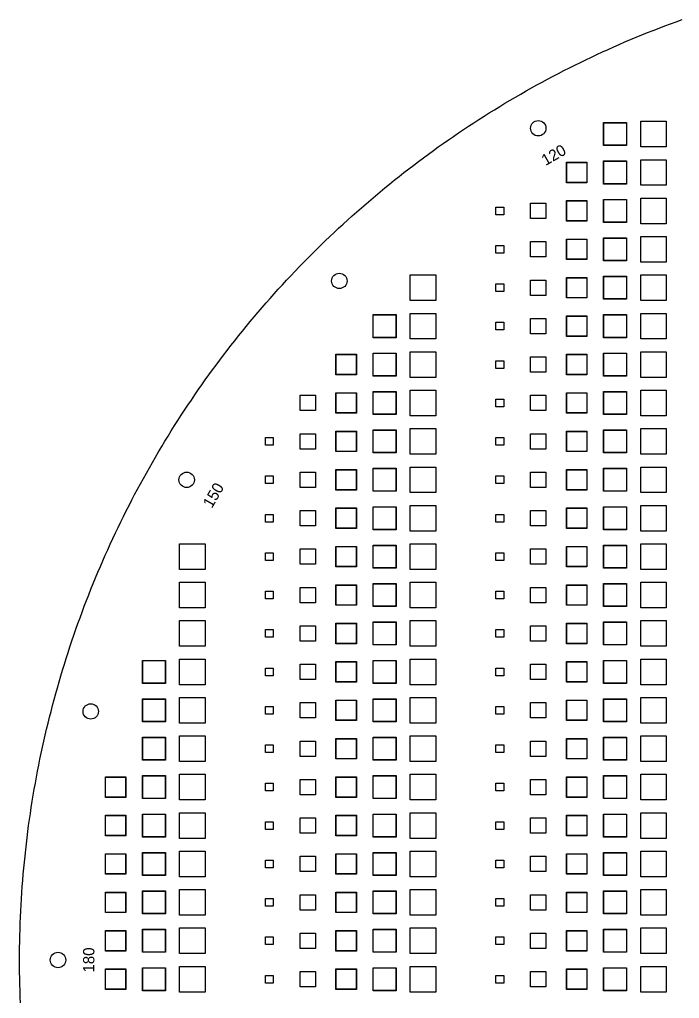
# Model space of a CAD drawing. Header units: millimetres. Extents: x -195 to 195, y -204 to 195.
# Drawn here: x -195 to -66.2, y -7.5 to 183.6 of the extents above; entities that cross this region are included whole.
import ezdxf
from ezdxf.enums import TextEntityAlignment as Align

# ---------------------------------------------------------------- set-up
doc = ezdxf.new("R2010")
doc.units = ezdxf.units.MM
for name, color, linetype in [('M3', 5, 'Continuous'), ('M4', 3, 'Continuous'), ('NPTH', 9, 'Continuous'), ('OUTLINE', 7, 'Continuous'), ('SILK_TOP', 7, 'Continuous')]:
    doc.layers.add(name, color=color, linetype=linetype)

msp = doc.modelspace()

# ---------------------------------------------------------------- linework, layer by layer
at = {"layer": 'M3'}
for points in [[(-76.55, 163.45), (-76.55, 159.05), (-80.95, 159.05), (-80.95, 163.45)], [(-68.75, 163.75), (-68.75, 158.75), (-73.75, 158.75), (-73.75, 163.75)], [(-84.3, 155.7), (-84.3, 151.8), (-88.2, 151.8), (-88.2, 155.7)], [(-80.95, 155.95), (-76.55, 155.95), (-76.55, 151.55), (-80.95, 151.55)], [(-68.75, 156.25), (-68.75, 151.25), (-73.75, 151.25), (-73.75, 156.25)], [(-92.25, 147.75), (-92.25, 144.75), (-95.25, 144.75), (-95.25, 147.75)], [(-84.3, 148.2), (-84.3, 144.3), (-88.2, 144.3), (-88.2, 148.2)], [(-76.55, 148.45), (-76.55, 144.05), (-80.95, 144.05), (-80.95, 148.45)], [(-73.75, 148.75), (-68.75, 148.75), (-68.75, 143.75), (-73.75, 143.75)], [(-102, 147), (-100.5, 147), (-100.5, 145.5), (-102, 145.5)], [(-92.25, 140.25), (-92.25, 137.25), (-95.25, 137.25), (-95.25, 140.25)], [(-88.2, 140.7), (-84.3, 140.7), (-84.3, 136.8), (-88.2, 136.8)], [(-76.55, 140.95), (-76.55, 136.55), (-80.95, 136.55), (-80.95, 140.95)], [(-73.75, 141.25), (-68.75, 141.25), (-68.75, 136.25), (-73.75, 136.25)], [(-102, 139.5), (-100.5, 139.5), (-100.5, 138), (-102, 138)], [(-113.75, 133.75), (-113.75, 128.75), (-118.75, 128.75), (-118.75, 133.75)], [(-100.5, 132), (-100.5, 130.5), (-102, 130.5), (-102, 132)], [(-92.25, 132.75), (-92.25, 129.75), (-95.25, 129.75), (-95.25, 132.75)], [(-84.3, 133.2), (-84.3, 129.3), (-88.2, 129.3), (-88.2, 133.2)], [(-76.55, 133.45), (-76.55, 129.05), (-80.95, 129.05), (-80.95, 133.45)], [(-73.75, 133.75), (-68.75, 133.75), (-68.75, 128.75), (-73.75, 128.75)], [(-118.75, 126.25), (-113.75, 126.25), (-113.75, 121.25), (-118.75, 121.25)], [(-68.75, 126.25), (-68.75, 121.25), (-73.75, 121.25), (-73.75, 126.25)], [(-121.55, 125.95), (-121.55, 121.55), (-125.95, 121.55), (-125.95, 125.95)], [(-100.5, 124.5), (-100.5, 123), (-102, 123), (-102, 124.5)], [(-92.25, 125.25), (-92.25, 122.25), (-95.25, 122.25), (-95.25, 125.25)], [(-88.2, 125.7), (-84.3, 125.7), (-84.3, 121.8), (-88.2, 121.8)], [(-80.95, 125.95), (-76.55, 125.95), (-76.55, 121.55), (-80.95, 121.55)], [(-113.75, 118.75), (-113.75, 113.75), (-118.75, 113.75), (-118.75, 118.75)], [(-68.75, 118.75), (-68.75, 113.75), (-73.75, 113.75), (-73.75, 118.75)], [(-133.2, 118.2), (-129.3, 118.2), (-129.3, 114.3), (-133.2, 114.3)], [(-121.55, 118.45), (-121.55, 114.05), (-125.95, 114.05), (-125.95, 118.45)], [(-100.5, 117), (-100.5, 115.5), (-102, 115.5), (-102, 117)], [(-92.25, 117.75), (-92.25, 114.75), (-95.25, 114.75), (-95.25, 117.75)], [(-88.2, 118.2), (-84.3, 118.2), (-84.3, 114.3), (-88.2, 114.3)], [(-80.95, 118.45), (-76.55, 118.45), (-76.55, 114.05), (-80.95, 114.05)], [(-121.55, 110.95), (-121.55, 106.55), (-125.95, 106.55), (-125.95, 110.95)], [(-118.75, 111.25), (-113.75, 111.25), (-113.75, 106.25), (-118.75, 106.25)], [(-80.95, 110.95), (-76.55, 110.95), (-76.55, 106.55), (-80.95, 106.55)], [(-68.75, 111.25), (-68.75, 106.25), (-73.75, 106.25), (-73.75, 111.25)], [(-137.25, 110.25), (-137.25, 107.25), (-140.25, 107.25), (-140.25, 110.25)], [(-129.3, 110.7), (-129.3, 106.8), (-133.2, 106.8), (-133.2, 110.7)], [(-100.5, 109.5), (-100.5, 108), (-102, 108), (-102, 109.5)], [(-95.25, 110.25), (-92.25, 110.25), (-92.25, 107.25), (-95.25, 107.25)], [(-84.3, 110.7), (-84.3, 106.8), (-88.2, 106.8), (-88.2, 110.7)], [(-129.3, 103.2), (-129.3, 99.3), (-133.2, 99.3), (-133.2, 103.2)], [(-121.55, 103.45), (-121.55, 99.05), (-125.95, 99.05), (-125.95, 103.45)], [(-118.75, 103.75), (-113.75, 103.75), (-113.75, 98.75), (-118.75, 98.75)], [(-84.3, 103.2), (-84.3, 99.3), (-88.2, 99.3), (-88.2, 103.2)], [(-76.55, 103.45), (-76.55, 99.05), (-80.95, 99.05), (-80.95, 103.45)], [(-73.75, 103.75), (-68.75, 103.75), (-68.75, 98.75), (-73.75, 98.75)], [(-145.5, 102), (-145.5, 100.5), (-147, 100.5), (-147, 102)], [(-140.25, 102.75), (-137.25, 102.75), (-137.25, 99.75), (-140.25, 99.75)], [(-100.5, 102), (-100.5, 100.5), (-102, 100.5), (-102, 102)], [(-95.25, 102.75), (-92.25, 102.75), (-92.25, 99.75), (-95.25, 99.75)], [(-129.3, 95.7), (-129.3, 91.8), (-133.2, 91.8), (-133.2, 95.7)], [(-121.55, 95.95), (-121.55, 91.55), (-125.95, 91.55), (-125.95, 95.95)], [(-118.75, 96.25), (-113.75, 96.25), (-113.75, 91.25), (-118.75, 91.25)], [(-88.2, 95.7), (-84.3, 95.7), (-84.3, 91.8), (-88.2, 91.8)], [(-76.55, 95.95), (-76.55, 91.55), (-80.95, 91.55), (-80.95, 95.95)], [(-73.75, 96.25), (-68.75, 96.25), (-68.75, 91.25), (-73.75, 91.25)], [(-147, 94.5), (-145.5, 94.5), (-145.5, 93), (-147, 93)], [(-137.25, 95.25), (-137.25, 92.25), (-140.25, 92.25), (-140.25, 95.25)], [(-102, 94.5), (-100.5, 94.5), (-100.5, 93), (-102, 93)], [(-92.25, 95.25), (-92.25, 92.25), (-95.25, 92.25), (-95.25, 95.25)], [(-129.3, 88.2), (-129.3, 84.3), (-133.2, 84.3), (-133.2, 88.2)], [(-121.55, 88.45), (-121.55, 84.05), (-125.95, 84.05), (-125.95, 88.45)], [(-118.75, 88.75), (-113.75, 88.75), (-113.75, 83.75), (-118.75, 83.75)], [(-84.3, 88.2), (-84.3, 84.3), (-88.2, 84.3), (-88.2, 88.2)], [(-76.55, 88.45), (-76.55, 84.05), (-80.95, 84.05), (-80.95, 88.45)], [(-73.75, 88.75), (-68.75, 88.75), (-68.75, 83.75), (-73.75, 83.75)], [(-147, 87), (-145.5, 87), (-145.5, 85.5), (-147, 85.5)], [(-137.25, 87.75), (-137.25, 84.75), (-140.25, 84.75), (-140.25, 87.75)], [(-102, 87), (-100.5, 87), (-100.5, 85.5), (-102, 85.5)], [(-92.25, 87.75), (-92.25, 84.75), (-95.25, 84.75), (-95.25, 87.75)], [(-158.75, 81.25), (-158.75, 76.25), (-163.75, 76.25), (-163.75, 81.25)], [(-129.3, 80.7), (-129.3, 76.8), (-133.2, 76.8), (-133.2, 80.7)], [(-121.55, 80.95), (-121.55, 76.55), (-125.95, 76.55), (-125.95, 80.95)], [(-113.75, 81.25), (-113.75, 76.25), (-118.75, 76.25), (-118.75, 81.25)], [(-88.2, 80.7), (-84.3, 80.7), (-84.3, 76.8), (-88.2, 76.8)], [(-76.55, 80.95), (-76.55, 76.55), (-80.95, 76.55), (-80.95, 80.95)], [(-73.75, 81.25), (-68.75, 81.25), (-68.75, 76.25), (-73.75, 76.25)], [(-147, 79.5), (-145.5, 79.5), (-145.5, 78), (-147, 78)], [(-137.25, 80.25), (-137.25, 77.25), (-140.25, 77.25), (-140.25, 80.25)], [(-102, 79.5), (-100.5, 79.5), (-100.5, 78), (-102, 78)], [(-92.25, 80.25), (-92.25, 77.25), (-95.25, 77.25), (-95.25, 80.25)], [(-158.75, 73.75), (-158.75, 68.75), (-163.75, 68.75), (-163.75, 73.75)], [(-137.25, 72.75), (-137.25, 69.75), (-140.25, 69.75), (-140.25, 72.75)], [(-133.2, 73.2), (-129.3, 73.2), (-129.3, 69.3), (-133.2, 69.3)], [(-125.95, 73.45), (-121.55, 73.45), (-121.55, 69.05), (-125.95, 69.05)], [(-113.75, 73.75), (-113.75, 68.75), (-118.75, 68.75), (-118.75, 73.75)], [(-92.25, 72.75), (-92.25, 69.75), (-95.25, 69.75), (-95.25, 72.75)], [(-84.3, 73.2), (-84.3, 69.3), (-88.2, 69.3), (-88.2, 73.2)], [(-76.55, 73.45), (-76.55, 69.05), (-80.95, 69.05), (-80.95, 73.45)], [(-68.75, 73.75), (-68.75, 68.75), (-73.75, 68.75), (-73.75, 73.75)], [(-145.5, 72), (-145.5, 70.5), (-147, 70.5), (-147, 72)], [(-100.5, 72), (-100.5, 70.5), (-102, 70.5), (-102, 72)], [(-163.75, 66.25), (-158.75, 66.25), (-158.75, 61.25), (-163.75, 61.25)], [(-137.25, 65.25), (-137.25, 62.25), (-140.25, 62.25), (-140.25, 65.25)], [(-129.3, 65.7), (-129.3, 61.8), (-133.2, 61.8), (-133.2, 65.7)], [(-125.95, 65.95), (-121.55, 65.95), (-121.55, 61.55), (-125.95, 61.55)], [(-118.75, 66.25), (-113.75, 66.25), (-113.75, 61.25), (-118.75, 61.25)], [(-95.25, 65.25), (-92.25, 65.25), (-92.25, 62.25), (-95.25, 62.25)], [(-84.3, 65.7), (-84.3, 61.8), (-88.2, 61.8), (-88.2, 65.7)], [(-80.95, 65.95), (-76.55, 65.95), (-76.55, 61.55), (-80.95, 61.55)], [(-73.75, 66.25), (-68.75, 66.25), (-68.75, 61.25), (-73.75, 61.25)], [(-145.5, 64.5), (-145.5, 63), (-147, 63), (-147, 64.5)], [(-100.5, 64.5), (-100.5, 63), (-102, 63), (-102, 64.5)], [(-170.95, 58.45), (-166.55, 58.45), (-166.55, 54.05), (-170.95, 54.05)], [(-163.75, 58.75), (-158.75, 58.75), (-158.75, 53.75), (-163.75, 53.75)], [(-140.25, 57.75), (-137.25, 57.75), (-137.25, 54.75), (-140.25, 54.75)], [(-129.3, 58.2), (-129.3, 54.3), (-133.2, 54.3), (-133.2, 58.2)], [(-121.55, 58.45), (-121.55, 54.05), (-125.95, 54.05), (-125.95, 58.45)], [(-118.75, 58.75), (-113.75, 58.75), (-113.75, 53.75), (-118.75, 53.75)], [(-92.25, 57.75), (-92.25, 54.75), (-95.25, 54.75), (-95.25, 57.75)], [(-88.2, 58.2), (-84.3, 58.2), (-84.3, 54.3), (-88.2, 54.3)], [(-76.55, 58.45), (-76.55, 54.05), (-80.95, 54.05), (-80.95, 58.45)], [(-68.75, 58.75), (-68.75, 53.75), (-73.75, 53.75), (-73.75, 58.75)], [(-145.5, 57), (-145.5, 55.5), (-147, 55.5), (-147, 57)], [(-100.5, 57), (-100.5, 55.5), (-102, 55.5), (-102, 57)], [(-170.95, 50.95), (-166.55, 50.95), (-166.55, 46.55), (-170.95, 46.55)], [(-158.75, 51.25), (-158.75, 46.25), (-163.75, 46.25), (-163.75, 51.25)], [(-137.25, 50.25), (-137.25, 47.25), (-140.25, 47.25), (-140.25, 50.25)], [(-129.3, 50.7), (-129.3, 46.8), (-133.2, 46.8), (-133.2, 50.7)], [(-121.55, 50.95), (-121.55, 46.55), (-125.95, 46.55), (-125.95, 50.95)], [(-113.75, 51.25), (-113.75, 46.25), (-118.75, 46.25), (-118.75, 51.25)], [(-92.25, 50.25), (-92.25, 47.25), (-95.25, 47.25), (-95.25, 50.25)], [(-84.3, 50.7), (-84.3, 46.8), (-88.2, 46.8), (-88.2, 50.7)], [(-80.95, 50.95), (-76.55, 50.95), (-76.55, 46.55), (-80.95, 46.55)], [(-68.75, 51.25), (-68.75, 46.25), (-73.75, 46.25), (-73.75, 51.25)], [(-145.5, 49.5), (-145.5, 48), (-147, 48), (-147, 49.5)], [(-102, 49.5), (-100.5, 49.5), (-100.5, 48), (-102, 48)], [(-170.95, 43.45), (-166.55, 43.45), (-166.55, 39.05), (-170.95, 39.05)], [(-158.75, 43.75), (-158.75, 38.75), (-163.75, 38.75), (-163.75, 43.75)], [(-140.25, 42.75), (-137.25, 42.75), (-137.25, 39.75), (-140.25, 39.75)], [(-133.2, 43.2), (-129.3, 43.2), (-129.3, 39.3), (-133.2, 39.3)], [(-121.55, 43.45), (-121.55, 39.05), (-125.95, 39.05), (-125.95, 43.45)], [(-113.75, 43.75), (-113.75, 38.75), (-118.75, 38.75), (-118.75, 43.75)], [(-95.25, 42.75), (-92.25, 42.75), (-92.25, 39.75), (-95.25, 39.75)], [(-84.3, 43.2), (-84.3, 39.3), (-88.2, 39.3), (-88.2, 43.2)], [(-76.55, 43.45), (-76.55, 39.05), (-80.95, 39.05), (-80.95, 43.45)], [(-73.75, 43.75), (-68.75, 43.75), (-68.75, 38.75), (-73.75, 38.75)], [(-145.5, 42), (-145.5, 40.5), (-147, 40.5), (-147, 42)], [(-100.5, 42), (-100.5, 40.5), (-102, 40.5), (-102, 42)], [(-178.2, 35.7), (-174.3, 35.7), (-174.3, 31.8), (-178.2, 31.8)], [(-166.55, 35.95), (-166.55, 31.55), (-170.95, 31.55), (-170.95, 35.95)], [(-158.75, 36.25), (-158.75, 31.25), (-163.75, 31.25), (-163.75, 36.25)], [(-145.5, 34.5), (-145.5, 33), (-147, 33), (-147, 34.5)], [(-137.25, 35.25), (-137.25, 32.25), (-140.25, 32.25), (-140.25, 35.25)], [(-129.3, 35.7), (-129.3, 31.8), (-133.2, 31.8), (-133.2, 35.7)], [(-125.95, 35.95), (-121.55, 35.95), (-121.55, 31.55), (-125.95, 31.55)], [(-118.75, 36.25), (-113.75, 36.25), (-113.75, 31.25), (-118.75, 31.25)], [(-102, 34.5), (-100.5, 34.5), (-100.5, 33), (-102, 33)], [(-92.25, 35.25), (-92.25, 32.25), (-95.25, 32.25), (-95.25, 35.25)], [(-84.3, 35.7), (-84.3, 31.8), (-88.2, 31.8), (-88.2, 35.7)], [(-80.95, 35.95), (-76.55, 35.95), (-76.55, 31.55), (-80.95, 31.55)], [(-68.75, 36.25), (-68.75, 31.25), (-73.75, 31.25), (-73.75, 36.25)], [(-158.75, 28.75), (-158.75, 23.75), (-163.75, 23.75), (-163.75, 28.75)], [(-113.75, 28.75), (-113.75, 23.75), (-118.75, 23.75), (-118.75, 28.75)], [(-73.75, 28.75), (-68.75, 28.75), (-68.75, 23.75), (-73.75, 23.75)], [(-178.2, 28.2), (-174.3, 28.2), (-174.3, 24.3), (-178.2, 24.3)], [(-170.95, 28.45), (-166.55, 28.45), (-166.55, 24.05), (-170.95, 24.05)], [(-145.5, 27), (-145.5, 25.5), (-147, 25.5), (-147, 27)], [(-137.25, 27.75), (-137.25, 24.75), (-140.25, 24.75), (-140.25, 27.75)], [(-133.2, 28.2), (-129.3, 28.2), (-129.3, 24.3), (-133.2, 24.3)], [(-121.55, 28.45), (-121.55, 24.05), (-125.95, 24.05), (-125.95, 28.45)], [(-100.5, 27), (-100.5, 25.5), (-102, 25.5), (-102, 27)], [(-92.25, 27.75), (-92.25, 24.75), (-95.25, 24.75), (-95.25, 27.75)], [(-84.3, 28.2), (-84.3, 24.3), (-88.2, 24.3), (-88.2, 28.2)], [(-80.95, 28.45), (-76.55, 28.45), (-76.55, 24.05), (-80.95, 24.05)], [(-158.75, 21.25), (-158.75, 16.25), (-163.75, 16.25), (-163.75, 21.25)], [(-113.75, 21.25), (-113.75, 16.25), (-118.75, 16.25), (-118.75, 21.25)], [(-73.75, 21.25), (-68.75, 21.25), (-68.75, 16.25), (-73.75, 16.25)], [(-178.2, 20.7), (-174.3, 20.7), (-174.3, 16.8), (-178.2, 16.8)], [(-170.95, 20.95), (-166.55, 20.95), (-166.55, 16.55), (-170.95, 16.55)], [(-145.5, 19.5), (-145.5, 18), (-147, 18), (-147, 19.5)], [(-137.25, 20.25), (-137.25, 17.25), (-140.25, 17.25), (-140.25, 20.25)], [(-133.2, 20.7), (-129.3, 20.7), (-129.3, 16.8), (-133.2, 16.8)], [(-121.55, 20.95), (-121.55, 16.55), (-125.95, 16.55), (-125.95, 20.95)], [(-100.5, 19.5), (-100.5, 18), (-102, 18), (-102, 19.5)], [(-92.25, 20.25), (-92.25, 17.25), (-95.25, 17.25), (-95.25, 20.25)], [(-88.2, 20.7), (-84.3, 20.7), (-84.3, 16.8), (-88.2, 16.8)], [(-76.55, 20.95), (-76.55, 16.55), (-80.95, 16.55), (-80.95, 20.95)], [(-166.55, 13.45), (-166.55, 9.05), (-170.95, 9.05), (-170.95, 13.45)], [(-163.75, 13.75), (-158.75, 13.75), (-158.75, 8.75), (-163.75, 8.75)], [(-125.95, 13.45), (-121.55, 13.45), (-121.55, 9.05), (-125.95, 9.05)], [(-113.75, 13.75), (-113.75, 8.75), (-118.75, 8.75), (-118.75, 13.75)], [(-80.95, 13.45), (-76.55, 13.45), (-76.55, 9.05), (-80.95, 9.05)], [(-68.75, 13.75), (-68.75, 8.75), (-73.75, 8.75), (-73.75, 13.75)], [(-174.3, 13.2), (-174.3, 9.3), (-178.2, 9.3), (-178.2, 13.2)], [(-145.5, 12), (-145.5, 10.5), (-147, 10.5), (-147, 12)], [(-137.25, 12.75), (-137.25, 9.75), (-140.25, 9.75), (-140.25, 12.75)], [(-129.3, 13.2), (-129.3, 9.3), (-133.2, 9.3), (-133.2, 13.2)], [(-100.5, 12), (-100.5, 10.5), (-102, 10.5), (-102, 12)], [(-95.25, 12.75), (-92.25, 12.75), (-92.25, 9.75), (-95.25, 9.75)], [(-84.3, 13.2), (-84.3, 9.3), (-88.2, 9.3), (-88.2, 13.2)], [(-170.95, 5.95), (-166.55, 5.95), (-166.55, 1.55), (-170.95, 1.55)], [(-158.75, 6.25), (-158.75, 1.25), (-163.75, 1.25), (-163.75, 6.25)], [(-125.95, 5.95), (-121.55, 5.95), (-121.55, 1.55), (-125.95, 1.55)], [(-113.75, 6.25), (-113.75, 1.25), (-118.75, 1.25), (-118.75, 6.25)], [(-76.55, 5.95), (-76.55, 1.55), (-80.95, 1.55), (-80.95, 5.95)], [(-73.75, 6.25), (-68.75, 6.25), (-68.75, 1.25), (-73.75, 1.25)], [(-174.3, 5.7), (-174.3, 1.8), (-178.2, 1.8), (-178.2, 5.7)], [(-147, 4.5), (-145.5, 4.5), (-145.5, 3), (-147, 3)], [(-137.25, 5.25), (-137.25, 2.25), (-140.25, 2.25), (-140.25, 5.25)], [(-129.3, 5.7), (-129.3, 1.8), (-133.2, 1.8), (-133.2, 5.7)], [(-100.5, 4.5), (-100.5, 3), (-102, 3), (-102, 4.5)], [(-95.25, 5.25), (-92.25, 5.25), (-92.25, 2.25), (-95.25, 2.25)], [(-84.3, 5.7), (-84.3, 1.8), (-88.2, 1.8), (-88.2, 5.7)], [(-174.3, -1.8), (-174.3, -5.7), (-178.2, -5.7), (-178.2, -1.8)], [(-170.95, -1.55), (-166.55, -1.55), (-166.55, -5.95), (-170.95, -5.95)], [(-163.75, -1.25), (-158.75, -1.25), (-158.75, -6.25), (-163.75, -6.25)], [(-129.3, -1.8), (-129.3, -5.7), (-133.2, -5.7), (-133.2, -1.8)], [(-121.55, -1.55), (-121.55, -5.95), (-125.95, -5.95), (-125.95, -1.55)], [(-118.75, -1.25), (-113.75, -1.25), (-113.75, -6.25), (-118.75, -6.25)], [(-84.3, -1.8), (-84.3, -5.7), (-88.2, -5.7), (-88.2, -1.8)], [(-76.55, -1.55), (-76.55, -5.95), (-80.95, -5.95), (-80.95, -1.55)], [(-73.75, -1.25), (-68.75, -1.25), (-68.75, -6.25), (-73.75, -6.25)], [(-145.5, -3), (-145.5, -4.5), (-147, -4.5), (-147, -3)], [(-137.25, -2.25), (-137.25, -5.25), (-140.25, -5.25), (-140.25, -2.25)], [(-100.5, -3), (-100.5, -4.5), (-102, -4.5), (-102, -3)], [(-95.25, -2.25), (-92.25, -2.25), (-92.25, -5.25), (-95.25, -5.25)]]:
    msp.add_lwpolyline(points, close=True, dxfattribs=at)
at = {"layer": 'M4'}
for points in [[(-76.5, 163.5), (-76.5, 159), (-81, 159), (-81, 163.5)], [(-68.75, 163.75), (-68.75, 158.75), (-73.75, 158.75), (-73.75, 163.75)], [(-84.25, 155.75), (-84.25, 151.75), (-88.25, 151.75), (-88.25, 155.75)], [(-81, 156), (-76.5, 156), (-76.5, 151.5), (-81, 151.5)], [(-68.75, 156.25), (-68.75, 151.25), (-73.75, 151.25), (-73.75, 156.25)], [(-92.25, 147.75), (-92.25, 144.75), (-95.25, 144.75), (-95.25, 147.75)], [(-84.25, 148.25), (-84.25, 144.25), (-88.25, 144.25), (-88.25, 148.25)], [(-76.5, 148.5), (-76.5, 144), (-81, 144), (-81, 148.5)], [(-73.75, 148.75), (-68.75, 148.75), (-68.75, 143.75), (-73.75, 143.75)], [(-102, 147), (-100.5, 147), (-100.5, 145.5), (-102, 145.5)], [(-92.25, 140.25), (-92.25, 137.25), (-95.25, 137.25), (-95.25, 140.25)], [(-88.25, 140.75), (-84.25, 140.75), (-84.25, 136.75), (-88.25, 136.75)], [(-76.5, 141), (-76.5, 136.5), (-81, 136.5), (-81, 141)], [(-73.75, 141.25), (-68.75, 141.25), (-68.75, 136.25), (-73.75, 136.25)], [(-102, 139.5), (-100.5, 139.5), (-100.5, 138), (-102, 138)], [(-113.75, 133.75), (-113.75, 128.75), (-118.75, 128.75), (-118.75, 133.75)], [(-100.5, 132), (-100.5, 130.5), (-102, 130.5), (-102, 132)], [(-92.25, 132.75), (-92.25, 129.75), (-95.25, 129.75), (-95.25, 132.75)], [(-84.25, 133.25), (-84.25, 129.25), (-88.25, 129.25), (-88.25, 133.25)], [(-76.5, 133.5), (-76.5, 129), (-81, 129), (-81, 133.5)], [(-73.75, 133.75), (-68.75, 133.75), (-68.75, 128.75), (-73.75, 128.75)], [(-118.75, 126.25), (-113.75, 126.25), (-113.75, 121.25), (-118.75, 121.25)], [(-68.75, 126.25), (-68.75, 121.25), (-73.75, 121.25), (-73.75, 126.25)], [(-121.5, 126), (-121.5, 121.5), (-126, 121.5), (-126, 126)], [(-100.5, 124.5), (-100.5, 123), (-102, 123), (-102, 124.5)], [(-92.25, 125.25), (-92.25, 122.25), (-95.25, 122.25), (-95.25, 125.25)], [(-88.25, 125.75), (-84.25, 125.75), (-84.25, 121.75), (-88.25, 121.75)], [(-81, 126), (-76.5, 126), (-76.5, 121.5), (-81, 121.5)], [(-121.5, 118.5), (-121.5, 114), (-126, 114), (-126, 118.5)], [(-113.75, 118.75), (-113.75, 113.75), (-118.75, 113.75), (-118.75, 118.75)], [(-81, 118.5), (-76.5, 118.5), (-76.5, 114), (-81, 114)], [(-68.75, 118.75), (-68.75, 113.75), (-73.75, 113.75), (-73.75, 118.75)], [(-133.25, 118.25), (-129.25, 118.25), (-129.25, 114.25), (-133.25, 114.25)], [(-100.5, 117), (-100.5, 115.5), (-102, 115.5), (-102, 117)], [(-92.25, 117.75), (-92.25, 114.75), (-95.25, 114.75), (-95.25, 117.75)], [(-88.25, 118.25), (-84.25, 118.25), (-84.25, 114.25), (-88.25, 114.25)], [(-121.5, 111), (-121.5, 106.5), (-126, 106.5), (-126, 111)], [(-118.75, 111.25), (-113.75, 111.25), (-113.75, 106.25), (-118.75, 106.25)], [(-81, 111), (-76.5, 111), (-76.5, 106.5), (-81, 106.5)], [(-68.75, 111.25), (-68.75, 106.25), (-73.75, 106.25), (-73.75, 111.25)], [(-137.25, 110.25), (-137.25, 107.25), (-140.25, 107.25), (-140.25, 110.25)], [(-129.25, 110.75), (-129.25, 106.75), (-133.25, 106.75), (-133.25, 110.75)], [(-100.5, 109.5), (-100.5, 108), (-102, 108), (-102, 109.5)], [(-95.25, 110.25), (-92.25, 110.25), (-92.25, 107.25), (-95.25, 107.25)], [(-84.25, 110.75), (-84.25, 106.75), (-88.25, 106.75), (-88.25, 110.75)], [(-129.25, 103.25), (-129.25, 99.25), (-133.25, 99.25), (-133.25, 103.25)], [(-121.5, 103.5), (-121.5, 99), (-126, 99), (-126, 103.5)], [(-118.75, 103.75), (-113.75, 103.75), (-113.75, 98.75), (-118.75, 98.75)], [(-84.25, 103.25), (-84.25, 99.25), (-88.25, 99.25), (-88.25, 103.25)], [(-76.5, 103.5), (-76.5, 99), (-81, 99), (-81, 103.5)], [(-73.75, 103.75), (-68.75, 103.75), (-68.75, 98.75), (-73.75, 98.75)], [(-145.5, 102), (-145.5, 100.5), (-147, 100.5), (-147, 102)], [(-140.25, 102.75), (-137.25, 102.75), (-137.25, 99.75), (-140.25, 99.75)], [(-100.5, 102), (-100.5, 100.5), (-102, 100.5), (-102, 102)], [(-95.25, 102.75), (-92.25, 102.75), (-92.25, 99.75), (-95.25, 99.75)], [(-129.25, 95.75), (-129.25, 91.75), (-133.25, 91.75), (-133.25, 95.75)], [(-121.5, 96), (-121.5, 91.5), (-126, 91.5), (-126, 96)], [(-118.75, 96.25), (-113.75, 96.25), (-113.75, 91.25), (-118.75, 91.25)], [(-88.25, 95.75), (-84.25, 95.75), (-84.25, 91.75), (-88.25, 91.75)], [(-76.5, 96), (-76.5, 91.5), (-81, 91.5), (-81, 96)], [(-73.75, 96.25), (-68.75, 96.25), (-68.75, 91.25), (-73.75, 91.25)], [(-147, 94.5), (-145.5, 94.5), (-145.5, 93), (-147, 93)], [(-137.25, 95.25), (-137.25, 92.25), (-140.25, 92.25), (-140.25, 95.25)], [(-102, 94.5), (-100.5, 94.5), (-100.5, 93), (-102, 93)], [(-92.25, 95.25), (-92.25, 92.25), (-95.25, 92.25), (-95.25, 95.25)], [(-129.25, 88.25), (-129.25, 84.25), (-133.25, 84.25), (-133.25, 88.25)], [(-121.5, 88.5), (-121.5, 84), (-126, 84), (-126, 88.5)], [(-118.75, 88.75), (-113.75, 88.75), (-113.75, 83.75), (-118.75, 83.75)], [(-84.25, 88.25), (-84.25, 84.25), (-88.25, 84.25), (-88.25, 88.25)], [(-76.5, 88.5), (-76.5, 84), (-81, 84), (-81, 88.5)], [(-73.75, 88.75), (-68.75, 88.75), (-68.75, 83.75), (-73.75, 83.75)], [(-147, 87), (-145.5, 87), (-145.5, 85.5), (-147, 85.5)], [(-137.25, 87.75), (-137.25, 84.75), (-140.25, 84.75), (-140.25, 87.75)], [(-102, 87), (-100.5, 87), (-100.5, 85.5), (-102, 85.5)], [(-92.25, 87.75), (-92.25, 84.75), (-95.25, 84.75), (-95.25, 87.75)], [(-158.75, 81.25), (-158.75, 76.25), (-163.75, 76.25), (-163.75, 81.25)], [(-129.25, 80.75), (-129.25, 76.75), (-133.25, 76.75), (-133.25, 80.75)], [(-121.5, 81), (-121.5, 76.5), (-126, 76.5), (-126, 81)], [(-113.75, 81.25), (-113.75, 76.25), (-118.75, 76.25), (-118.75, 81.25)], [(-88.25, 80.75), (-84.25, 80.75), (-84.25, 76.75), (-88.25, 76.75)], [(-76.5, 81), (-76.5, 76.5), (-81, 76.5), (-81, 81)], [(-73.75, 81.25), (-68.75, 81.25), (-68.75, 76.25), (-73.75, 76.25)], [(-147, 79.5), (-145.5, 79.5), (-145.5, 78), (-147, 78)], [(-137.25, 80.25), (-137.25, 77.25), (-140.25, 77.25), (-140.25, 80.25)], [(-102, 79.5), (-100.5, 79.5), (-100.5, 78), (-102, 78)], [(-92.25, 80.25), (-92.25, 77.25), (-95.25, 77.25), (-95.25, 80.25)], [(-158.75, 73.75), (-158.75, 68.75), (-163.75, 68.75), (-163.75, 73.75)], [(-137.25, 72.75), (-137.25, 69.75), (-140.25, 69.75), (-140.25, 72.75)], [(-133.25, 73.25), (-129.25, 73.25), (-129.25, 69.25), (-133.25, 69.25)], [(-126, 73.5), (-121.5, 73.5), (-121.5, 69), (-126, 69)], [(-113.75, 73.75), (-113.75, 68.75), (-118.75, 68.75), (-118.75, 73.75)], [(-92.25, 72.75), (-92.25, 69.75), (-95.25, 69.75), (-95.25, 72.75)], [(-84.25, 73.25), (-84.25, 69.25), (-88.25, 69.25), (-88.25, 73.25)], [(-76.5, 73.5), (-76.5, 69), (-81, 69), (-81, 73.5)], [(-68.75, 73.75), (-68.75, 68.75), (-73.75, 68.75), (-73.75, 73.75)], [(-145.5, 72), (-145.5, 70.5), (-147, 70.5), (-147, 72)], [(-100.5, 72), (-100.5, 70.5), (-102, 70.5), (-102, 72)], [(-163.75, 66.25), (-158.75, 66.25), (-158.75, 61.25), (-163.75, 61.25)], [(-137.25, 65.25), (-137.25, 62.25), (-140.25, 62.25), (-140.25, 65.25)], [(-129.25, 65.75), (-129.25, 61.75), (-133.25, 61.75), (-133.25, 65.75)], [(-126, 66), (-121.5, 66), (-121.5, 61.5), (-126, 61.5)], [(-118.75, 66.25), (-113.75, 66.25), (-113.75, 61.25), (-118.75, 61.25)], [(-95.25, 65.25), (-92.25, 65.25), (-92.25, 62.25), (-95.25, 62.25)], [(-84.25, 65.75), (-84.25, 61.75), (-88.25, 61.75), (-88.25, 65.75)], [(-81, 66), (-76.5, 66), (-76.5, 61.5), (-81, 61.5)], [(-73.75, 66.25), (-68.75, 66.25), (-68.75, 61.25), (-73.75, 61.25)], [(-145.5, 64.5), (-145.5, 63), (-147, 63), (-147, 64.5)], [(-100.5, 64.5), (-100.5, 63), (-102, 63), (-102, 64.5)], [(-171, 58.5), (-166.5, 58.5), (-166.5, 54), (-171, 54)], [(-163.75, 58.75), (-158.75, 58.75), (-158.75, 53.75), (-163.75, 53.75)], [(-140.25, 57.75), (-137.25, 57.75), (-137.25, 54.75), (-140.25, 54.75)], [(-129.25, 58.25), (-129.25, 54.25), (-133.25, 54.25), (-133.25, 58.25)], [(-121.5, 58.5), (-121.5, 54), (-126, 54), (-126, 58.5)], [(-118.75, 58.75), (-113.75, 58.75), (-113.75, 53.75), (-118.75, 53.75)], [(-92.25, 57.75), (-92.25, 54.75), (-95.25, 54.75), (-95.25, 57.75)], [(-88.25, 58.25), (-84.25, 58.25), (-84.25, 54.25), (-88.25, 54.25)], [(-76.5, 58.5), (-76.5, 54), (-81, 54), (-81, 58.5)], [(-68.75, 58.75), (-68.75, 53.75), (-73.75, 53.75), (-73.75, 58.75)], [(-145.5, 57), (-145.5, 55.5), (-147, 55.5), (-147, 57)], [(-100.5, 57), (-100.5, 55.5), (-102, 55.5), (-102, 57)], [(-171, 51), (-166.5, 51), (-166.5, 46.5), (-171, 46.5)], [(-158.75, 51.25), (-158.75, 46.25), (-163.75, 46.25), (-163.75, 51.25)], [(-137.25, 50.25), (-137.25, 47.25), (-140.25, 47.25), (-140.25, 50.25)], [(-129.25, 50.75), (-129.25, 46.75), (-133.25, 46.75), (-133.25, 50.75)], [(-121.5, 51), (-121.5, 46.5), (-126, 46.5), (-126, 51)], [(-113.75, 51.25), (-113.75, 46.25), (-118.75, 46.25), (-118.75, 51.25)], [(-92.25, 50.25), (-92.25, 47.25), (-95.25, 47.25), (-95.25, 50.25)], [(-84.25, 50.75), (-84.25, 46.75), (-88.25, 46.75), (-88.25, 50.75)], [(-81, 51), (-76.5, 51), (-76.5, 46.5), (-81, 46.5)], [(-68.75, 51.25), (-68.75, 46.25), (-73.75, 46.25), (-73.75, 51.25)], [(-145.5, 49.5), (-145.5, 48), (-147, 48), (-147, 49.5)], [(-102, 49.5), (-100.5, 49.5), (-100.5, 48), (-102, 48)], [(-171, 43.5), (-166.5, 43.5), (-166.5, 39), (-171, 39)], [(-158.75, 43.75), (-158.75, 38.75), (-163.75, 38.75), (-163.75, 43.75)], [(-140.25, 42.75), (-137.25, 42.75), (-137.25, 39.75), (-140.25, 39.75)], [(-133.25, 43.25), (-129.25, 43.25), (-129.25, 39.25), (-133.25, 39.25)], [(-121.5, 43.5), (-121.5, 39), (-126, 39), (-126, 43.5)], [(-113.75, 43.75), (-113.75, 38.75), (-118.75, 38.75), (-118.75, 43.75)], [(-95.25, 42.75), (-92.25, 42.75), (-92.25, 39.75), (-95.25, 39.75)], [(-84.25, 43.25), (-84.25, 39.25), (-88.25, 39.25), (-88.25, 43.25)], [(-76.5, 43.5), (-76.5, 39), (-81, 39), (-81, 43.5)], [(-73.75, 43.75), (-68.75, 43.75), (-68.75, 38.75), (-73.75, 38.75)], [(-145.5, 42), (-145.5, 40.5), (-147, 40.5), (-147, 42)], [(-100.5, 42), (-100.5, 40.5), (-102, 40.5), (-102, 42)], [(-178.25, 35.75), (-174.25, 35.75), (-174.25, 31.75), (-178.25, 31.75)], [(-166.5, 36), (-166.5, 31.5), (-171, 31.5), (-171, 36)], [(-158.75, 36.25), (-158.75, 31.25), (-163.75, 31.25), (-163.75, 36.25)], [(-145.5, 34.5), (-145.5, 33), (-147, 33), (-147, 34.5)], [(-137.25, 35.25), (-137.25, 32.25), (-140.25, 32.25), (-140.25, 35.25)], [(-129.25, 35.75), (-129.25, 31.75), (-133.25, 31.75), (-133.25, 35.75)], [(-126, 36), (-121.5, 36), (-121.5, 31.5), (-126, 31.5)], [(-118.75, 36.25), (-113.75, 36.25), (-113.75, 31.25), (-118.75, 31.25)], [(-102, 34.5), (-100.5, 34.5), (-100.5, 33), (-102, 33)], [(-92.25, 35.25), (-92.25, 32.25), (-95.25, 32.25), (-95.25, 35.25)], [(-84.25, 35.75), (-84.25, 31.75), (-88.25, 31.75), (-88.25, 35.75)], [(-81, 36), (-76.5, 36), (-76.5, 31.5), (-81, 31.5)], [(-68.75, 36.25), (-68.75, 31.25), (-73.75, 31.25), (-73.75, 36.25)], [(-158.75, 28.75), (-158.75, 23.75), (-163.75, 23.75), (-163.75, 28.75)], [(-113.75, 28.75), (-113.75, 23.75), (-118.75, 23.75), (-118.75, 28.75)], [(-73.75, 28.75), (-68.75, 28.75), (-68.75, 23.75), (-73.75, 23.75)], [(-178.25, 28.25), (-174.25, 28.25), (-174.25, 24.25), (-178.25, 24.25)], [(-171, 28.5), (-166.5, 28.5), (-166.5, 24), (-171, 24)], [(-145.5, 27), (-145.5, 25.5), (-147, 25.5), (-147, 27)], [(-137.25, 27.75), (-137.25, 24.75), (-140.25, 24.75), (-140.25, 27.75)], [(-133.25, 28.25), (-129.25, 28.25), (-129.25, 24.25), (-133.25, 24.25)], [(-121.5, 28.5), (-121.5, 24), (-126, 24), (-126, 28.5)], [(-100.5, 27), (-100.5, 25.5), (-102, 25.5), (-102, 27)], [(-92.25, 27.75), (-92.25, 24.75), (-95.25, 24.75), (-95.25, 27.75)], [(-84.25, 28.25), (-84.25, 24.25), (-88.25, 24.25), (-88.25, 28.25)], [(-81, 28.5), (-76.5, 28.5), (-76.5, 24), (-81, 24)], [(-158.75, 21.25), (-158.75, 16.25), (-163.75, 16.25), (-163.75, 21.25)], [(-113.75, 21.25), (-113.75, 16.25), (-118.75, 16.25), (-118.75, 21.25)], [(-73.75, 21.25), (-68.75, 21.25), (-68.75, 16.25), (-73.75, 16.25)], [(-178.25, 20.75), (-174.25, 20.75), (-174.25, 16.75), (-178.25, 16.75)], [(-171, 21), (-166.5, 21), (-166.5, 16.5), (-171, 16.5)], [(-145.5, 19.5), (-145.5, 18), (-147, 18), (-147, 19.5)], [(-137.25, 20.25), (-137.25, 17.25), (-140.25, 17.25), (-140.25, 20.25)], [(-133.25, 20.75), (-129.25, 20.75), (-129.25, 16.75), (-133.25, 16.75)], [(-121.5, 21), (-121.5, 16.5), (-126, 16.5), (-126, 21)], [(-100.5, 19.5), (-100.5, 18), (-102, 18), (-102, 19.5)], [(-92.25, 20.25), (-92.25, 17.25), (-95.25, 17.25), (-95.25, 20.25)], [(-88.25, 20.75), (-84.25, 20.75), (-84.25, 16.75), (-88.25, 16.75)], [(-76.5, 21), (-76.5, 16.5), (-81, 16.5), (-81, 21)], [(-166.5, 13.5), (-166.5, 9), (-171, 9), (-171, 13.5)], [(-163.75, 13.75), (-158.75, 13.75), (-158.75, 8.75), (-163.75, 8.75)], [(-126, 13.5), (-121.5, 13.5), (-121.5, 9), (-126, 9)], [(-113.75, 13.75), (-113.75, 8.75), (-118.75, 8.75), (-118.75, 13.75)], [(-81, 13.5), (-76.5, 13.5), (-76.5, 9), (-81, 9)], [(-68.75, 13.75), (-68.75, 8.75), (-73.75, 8.75), (-73.75, 13.75)], [(-174.25, 13.25), (-174.25, 9.25), (-178.25, 9.25), (-178.25, 13.25)], [(-145.5, 12), (-145.5, 10.5), (-147, 10.5), (-147, 12)], [(-137.25, 12.75), (-137.25, 9.75), (-140.25, 9.75), (-140.25, 12.75)], [(-129.25, 13.25), (-129.25, 9.25), (-133.25, 9.25), (-133.25, 13.25)], [(-100.5, 12), (-100.5, 10.5), (-102, 10.5), (-102, 12)], [(-95.25, 12.75), (-92.25, 12.75), (-92.25, 9.75), (-95.25, 9.75)], [(-84.25, 13.25), (-84.25, 9.25), (-88.25, 9.25), (-88.25, 13.25)], [(-174.25, 5.75), (-174.25, 1.75), (-178.25, 1.75), (-178.25, 5.75)], [(-171, 6), (-166.5, 6), (-166.5, 1.5), (-171, 1.5)], [(-158.75, 6.25), (-158.75, 1.25), (-163.75, 1.25), (-163.75, 6.25)], [(-129.25, 5.75), (-129.25, 1.75), (-133.25, 1.75), (-133.25, 5.75)], [(-126, 6), (-121.5, 6), (-121.5, 1.5), (-126, 1.5)], [(-113.75, 6.25), (-113.75, 1.25), (-118.75, 1.25), (-118.75, 6.25)], [(-84.25, 5.75), (-84.25, 1.75), (-88.25, 1.75), (-88.25, 5.75)], [(-76.5, 6), (-76.5, 1.5), (-81, 1.5), (-81, 6)], [(-73.75, 6.25), (-68.75, 6.25), (-68.75, 1.25), (-73.75, 1.25)], [(-147, 4.5), (-145.5, 4.5), (-145.5, 3), (-147, 3)], [(-137.25, 5.25), (-137.25, 2.25), (-140.25, 2.25), (-140.25, 5.25)], [(-100.5, 4.5), (-100.5, 3), (-102, 3), (-102, 4.5)], [(-95.25, 5.25), (-92.25, 5.25), (-92.25, 2.25), (-95.25, 2.25)], [(-174.25, -1.75), (-174.25, -5.75), (-178.25, -5.75), (-178.25, -1.75)], [(-171, -1.5), (-166.5, -1.5), (-166.5, -6), (-171, -6)], [(-163.75, -1.25), (-158.75, -1.25), (-158.75, -6.25), (-163.75, -6.25)], [(-129.25, -1.75), (-129.25, -5.75), (-133.25, -5.75), (-133.25, -1.75)], [(-121.5, -1.5), (-121.5, -6), (-126, -6), (-126, -1.5)], [(-118.75, -1.25), (-113.75, -1.25), (-113.75, -6.25), (-118.75, -6.25)], [(-84.25, -1.75), (-84.25, -5.75), (-88.25, -5.75), (-88.25, -1.75)], [(-76.5, -1.5), (-76.5, -6), (-81, -6), (-81, -1.5)], [(-73.75, -1.25), (-68.75, -1.25), (-68.75, -6.25), (-73.75, -6.25)], [(-145.5, -3), (-145.5, -4.5), (-147, -4.5), (-147, -3)], [(-137.25, -2.25), (-137.25, -5.25), (-140.25, -5.25), (-140.25, -2.25)], [(-100.5, -3), (-100.5, -4.5), (-102, -4.5), (-102, -3)], [(-95.25, -2.25), (-92.25, -2.25), (-92.25, -5.25), (-95.25, -5.25)]]:
    msp.add_lwpolyline(points, close=True, dxfattribs=at)
at = {"layer": 'NPTH'}
for centre in [(-93.75, 162.38), (-132.58, 132.58), (-162.38, 93.75), (-181.11, 48.53), (-187.5, 0)]:
    msp.add_circle(centre, 1.5, dxfattribs=at)
at = {"layer": 'OUTLINE'}
msp.add_lwpolyline([(-194.82, -8.37), (-194.87, -7.18), (-194.91, -5.98), (-194.94, -4.79), (-194.97, -3.59), (-194.99, -2.39), (-195, -1.2), (-195, 0), (-195, 1.2), (-194.99, 2.39), (-194.97, 3.59), (-194.94, 4.79), (-194.91, 5.98), (-194.87, 7.18), (-194.82, 8.37), (-194.77, 9.57), (-194.7, 10.76), (-194.63, 11.96), (-194.56, 13.15), (-194.47, 14.35), (-194.38, 15.54), (-194.28, 16.73), (-194.17, 17.92), (-194.06, 19.11), (-193.94, 20.3), (-193.81, 21.49), (-193.68, 22.68), (-193.53, 23.87), (-193.38, 25.06), (-193.23, 26.24), (-193.06, 27.43), (-192.89, 28.61), (-192.71, 29.8), (-192.52, 30.98), (-192.33, 32.16), (-192.13, 33.34), (-191.92, 34.52), (-191.71, 35.69), (-191.48, 36.87), (-191.25, 38.04), (-191.02, 39.22), (-190.77, 40.39), (-190.52, 41.56), (-190.26, 42.72), (-190, 43.89), (-189.72, 45.06), (-189.44, 46.22), (-189.16, 47.38), (-188.86, 48.54), (-188.56, 49.7), (-188.25, 50.85), (-187.94, 52.01), (-187.61, 53.16), (-187.28, 54.31), (-186.95, 55.46), (-186.6, 56.61), (-186.25, 57.75), (-185.89, 58.89), (-185.53, 60.03), (-185.16, 61.17), (-184.78, 62.3), (-184.39, 63.44), (-184, 64.57), (-183.6, 65.69), (-183.19, 66.82), (-182.78, 67.94), (-182.36, 69.06), (-181.93, 70.18), (-181.5, 71.29), (-181.06, 72.41), (-180.61, 73.52), (-180.16, 74.62), (-179.7, 75.73), (-179.23, 76.83), (-178.75, 77.93), (-178.27, 79.02), (-177.78, 80.11), (-177.29, 81.2), (-176.79, 82.29), (-176.28, 83.37), (-175.76, 84.45), (-175.24, 85.53), (-174.71, 86.6), (-174.18, 87.67), (-173.64, 88.74), (-173.09, 89.81), (-172.54, 90.87), (-171.97, 91.92), (-171.41, 92.98), (-170.83, 94.03), (-170.25, 95.07), (-169.67, 96.12), (-169.07, 97.15), (-168.47, 98.19), (-167.87, 99.22), (-167.26, 100.25), (-166.64, 101.27), (-166.01, 102.29), (-165.38, 103.31), (-164.75, 104.32), (-164.1, 105.33), (-163.45, 106.34), (-162.8, 107.34), (-162.14, 108.34), (-161.47, 109.33), (-160.79, 110.32), (-160.11, 111.3), (-159.43, 112.28), (-158.74, 113.26), (-158.04, 114.23), (-157.34, 115.2), (-156.63, 116.16), (-155.91, 117.12), (-155.19, 118.07), (-154.46, 119.02), (-153.73, 119.97), (-152.99, 120.91), (-152.24, 121.85), (-151.49, 122.78), (-150.74, 123.71), (-149.98, 124.63), (-149.21, 125.55), (-148.43, 126.46), (-147.66, 127.37), (-146.87, 128.27), (-146.08, 129.17), (-145.29, 130.06), (-144.49, 130.95), (-143.68, 131.84), (-142.87, 132.72), (-142.05, 133.59), (-141.23, 134.46), (-140.4, 135.32), (-139.57, 136.18), (-138.73, 137.04), (-137.89, 137.89), (-137.04, 138.73), (-136.18, 139.57), (-135.32, 140.4), (-134.46, 141.23), (-133.59, 142.05), (-132.72, 142.87), (-131.84, 143.68), (-130.95, 144.49), (-130.06, 145.29), (-129.17, 146.08), (-128.27, 146.87), (-127.37, 147.66), (-126.46, 148.43), (-125.55, 149.21), (-124.63, 149.98), (-123.71, 150.74), (-122.78, 151.49), (-121.85, 152.24), (-120.91, 152.99), (-119.97, 153.73), (-119.02, 154.46), (-118.07, 155.19), (-117.12, 155.91), (-116.16, 156.63), (-115.2, 157.34), (-114.23, 158.04), (-113.26, 158.74), (-112.28, 159.43), (-111.3, 160.11), (-110.32, 160.79), (-109.33, 161.47), (-108.34, 162.14), (-107.34, 162.8), (-106.34, 163.45), (-105.33, 164.1), (-104.32, 164.75), (-103.31, 165.38), (-102.29, 166.01), (-101.27, 166.64), (-100.25, 167.26), (-99.22, 167.87), (-98.19, 168.47), (-97.15, 169.07), (-96.12, 169.67), (-95.07, 170.25), (-94.03, 170.83), (-92.98, 171.41), (-91.92, 171.97), (-90.87, 172.54), (-89.81, 173.09), (-88.74, 173.64), (-87.67, 174.18), (-86.6, 174.71), (-85.53, 175.24), (-84.45, 175.76), (-83.37, 176.28), (-82.29, 176.79), (-81.2, 177.29), (-80.11, 177.78), (-79.02, 178.27), (-77.93, 178.75), (-76.83, 179.23), (-75.73, 179.7), (-74.62, 180.16), (-73.52, 180.61), (-72.41, 181.06), (-71.29, 181.5), (-70.18, 181.93), (-69.06, 182.36), (-67.94, 182.78), (-66.82, 183.19), (-65.69, 183.6)], dxfattribs=at)

# ---------------------------------------------------------------- texts
at = {"layer": 'SILK_TOP'}
for s, rotation, p in [('120', 30, (-90.75, 157.18)), ('150', 60, (-157.18, 90.75)), ('180', 90, (-181.5, 0))]:
    msp.add_text(s, height=2.2, rotation=rotation, dxfattribs=at).set_placement(p, align=Align.MIDDLE_CENTER)

doc.saveas('drawing.dxf')
